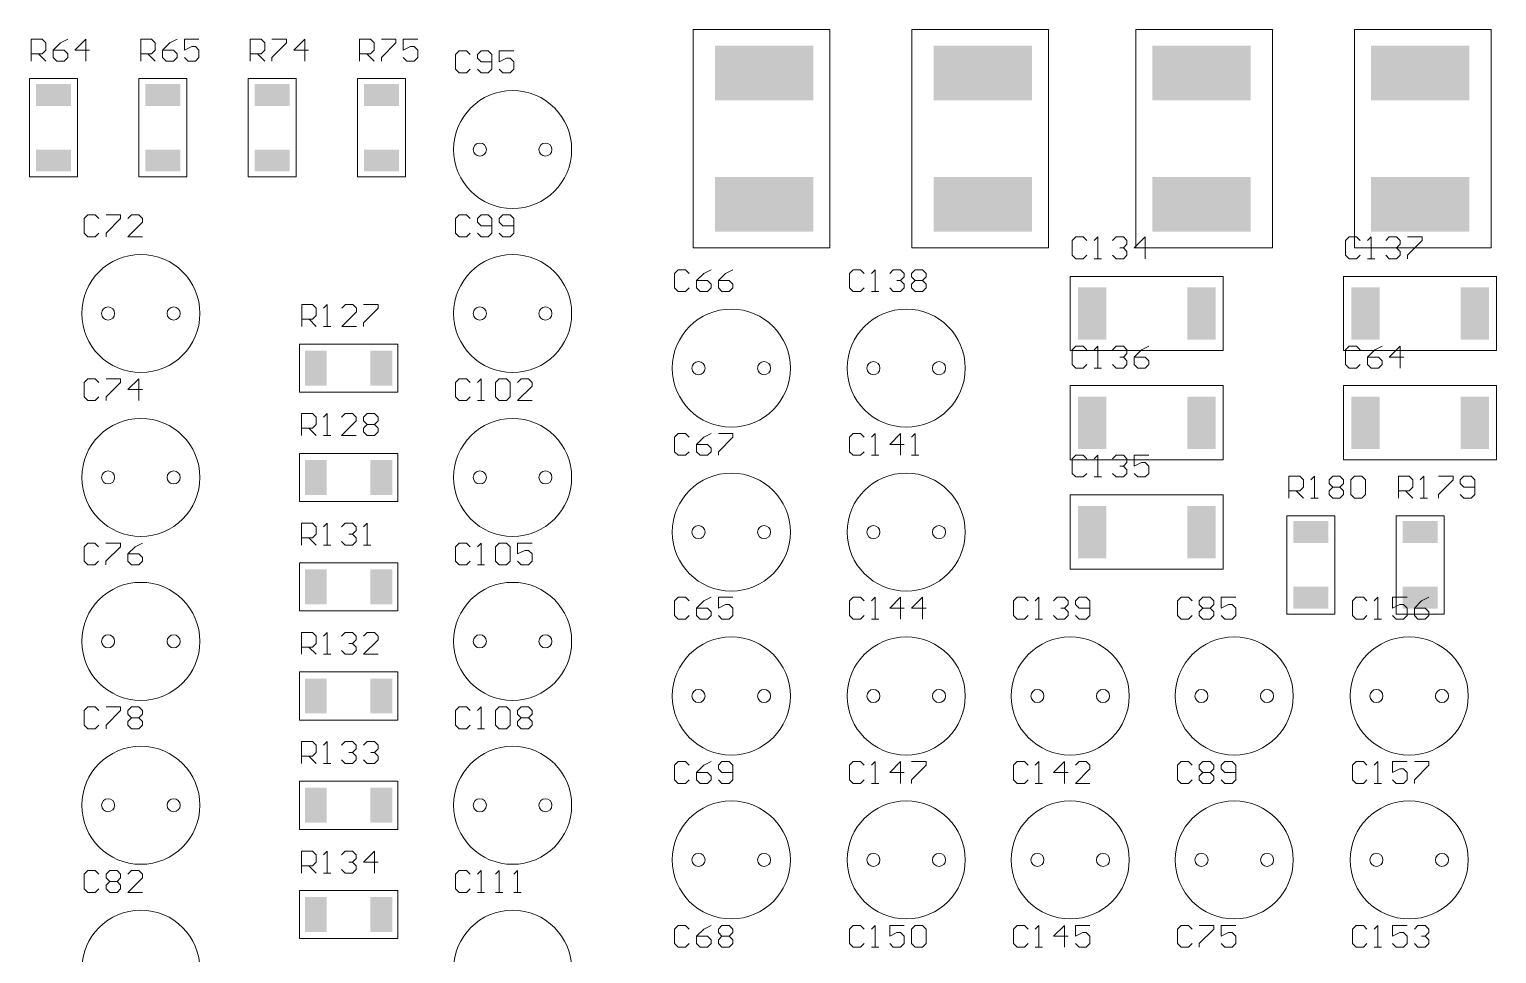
# Model space of a CAD drawing. Extents: x 0 to 597, y 0 to 420.
# Drawn here: x 172 to 239.1, y 209.2 to 251.4 of the extents above; entities that cross this region are included whole.
import ezdxf

# ---------------------------------------------------------------- set-up
doc = ezdxf.new("R2010")
doc.units = 0
doc.header["$MEASUREMENT"] = 0
doc.layers.add('PDF _Геометрия', color=7, linetype='CONTINUOUS')
doc.layers.add('PDF _Сплошная заливка', color=7, linetype='CONTINUOUS')

msp = doc.modelspace()

# ---------------------------------------------------------------- linework, layer by layer
at = {"layer": 'PDF _Геометрия', "lineweight": 20}
for points in [[(208.62839, 251.43919), (208.62839, 241.43924), (202.37725, 241.43924), (202.37725, 251.43919)], [(218.63024, 251.43919), (218.63024, 241.43924), (212.3791, 241.43924), (212.3791, 251.43919)], [(228.88225, 251.43919), (228.88225, 241.43924), (222.6309, 241.43924), (222.6309, 251.43919)], [(238.88409, 251.43919), (238.88409, 241.43924), (232.63305, 241.43924), (232.63305, 251.43919)], [(174.22198, 249.189), (174.22198, 244.68915), (172.02165, 244.68915), (172.02165, 249.189)], [(179.22285, 249.189), (179.22285, 244.68915), (177.02252, 244.68915), (177.02252, 249.189)], [(184.22383, 249.189), (184.22383, 244.68915), (182.0235, 244.68915), (182.0235, 249.189)], [(189.2247, 249.189), (189.2247, 244.68915), (187.02437, 244.68915), (187.02437, 249.189)], [(212.37179, 240.27615), (212.53842, 240.44282), (212.87169, 240.44282), (213.03832, 240.27615), (213.03832, 240.10958), (212.87169, 239.94291), (213.03832, 239.77634), (213.03832, 239.60967), (212.87169, 239.44299), (212.53842, 239.44299), (212.37179, 239.60967), (212.37179, 239.77634), (212.53842, 239.94291), (212.37179, 240.10958)], [(226.63166, 236.7389), (219.63035, 236.7389), (219.63035, 240.13905), (226.63166, 240.13905)], [(239.13415, 236.73921), (232.13284, 236.73921), (232.13284, 240.13905), (239.13415, 240.13905)], [(188.87465, 234.83902), (184.37399, 234.83902), (184.37399, 237.03916), (188.87465, 237.03916)], [(193.34688, 235.28755), (193.51352, 235.45422), (193.84689, 235.45422), (194.01352, 235.28755), (194.01352, 234.62107), (193.84689, 234.4545), (193.51352, 234.4545), (193.34688, 234.62107)], [(226.63166, 235.13897), (226.63166, 231.73924), (219.63035, 231.73924), (219.63035, 235.13897)], [(239.13415, 235.13897), (239.13415, 231.73924), (232.13284, 231.73924), (232.13284, 235.13897)], [(187.30439, 233.69123), (187.47103, 233.8578), (187.8043, 233.8578), (187.97103, 233.69123), (187.97103, 233.52456), (187.8043, 233.35799), (187.97103, 233.19132), (187.97103, 233.02475), (187.8043, 232.85808), (187.47103, 232.85808), (187.30439, 233.02475), (187.30439, 233.19132), (187.47103, 233.35799), (187.30439, 233.52456)], [(188.87465, 232.03919), (188.87465, 229.83905), (184.37399, 229.83905), (184.37399, 232.03919)], [(231.46693, 230.8274), (231.63366, 230.99397), (231.96693, 230.99397), (232.13356, 230.8274), (232.13356, 230.66073), (231.96693, 230.49416), (232.13356, 230.32749), (232.13356, 230.16092), (231.96693, 229.99424), (231.63366, 229.99424), (231.46693, 230.16092), (231.46693, 230.32749), (231.63366, 230.49416), (231.46693, 230.66073)], [(232.46694, 230.8274), (232.63357, 230.99397), (232.96684, 230.99397), (233.13347, 230.8274), (233.13347, 230.16092), (232.96684, 229.99424), (232.63357, 229.99424), (232.46694, 230.16092)], [(226.63166, 230.139), (226.63166, 226.73927), (219.63035, 226.73927), (219.63035, 230.139)], [(231.73274, 229.18911), (231.73274, 224.68915), (229.53241, 224.68915), (229.53241, 229.18911)], [(236.73361, 229.18911), (234.53328, 229.18911), (234.53328, 224.68915), (236.73361, 224.68915)], [(193.34688, 227.76918), (193.51352, 227.93586), (193.84689, 227.93586), (194.01352, 227.76918), (194.01352, 227.1027), (193.84689, 226.93613), (193.51352, 226.93613), (193.34688, 227.1027)], [(188.87465, 227.0389), (188.87465, 224.83907), (184.37399, 224.83907), (184.37399, 227.0389)], [(225.53391, 225.29019), (225.70055, 225.45676), (226.03392, 225.45676), (226.20055, 225.29019), (226.20055, 225.12351), (226.03392, 224.95694), (226.20055, 224.79027), (226.20055, 224.6237), (226.03392, 224.45703), (225.70055, 224.45703), (225.53391, 224.6237), (225.53391, 224.79027), (225.70055, 224.95694), (225.53391, 225.12351)], [(188.87465, 222.03893), (188.87465, 219.8391), (184.37399, 219.8391), (184.37399, 222.03893)], [(176.53148, 220.27625), (176.69811, 220.44282), (177.03117, 220.44282), (177.19791, 220.27625), (177.19791, 220.10958), (177.03117, 219.94291), (177.19791, 219.77634), (177.19791, 219.60967), (177.03117, 219.4431), (176.69811, 219.4431), (176.53148, 219.60967), (176.53148, 219.77634), (176.69811, 219.94291), (176.53148, 220.10958)], [(193.34688, 220.27625), (193.51352, 220.44282), (193.84689, 220.44282), (194.01352, 220.27625), (194.01352, 219.60967), (193.84689, 219.4431), (193.51352, 219.4431), (193.34688, 219.60967)], [(194.34679, 220.27625), (194.51353, 220.44282), (194.8468, 220.44282), (195.01343, 220.27625), (195.01343, 220.10958), (194.8468, 219.94291), (195.01343, 219.77634), (195.01343, 219.60967), (194.8468, 219.4431), (194.51353, 219.4431), (194.34679, 219.60967), (194.34679, 219.77634), (194.51353, 219.94291), (194.34679, 220.10958)], [(225.53391, 217.77172), (225.70055, 217.93839), (226.03392, 217.93839), (226.20055, 217.77172), (226.20055, 217.60515), (226.03392, 217.43847), (226.20055, 217.27191), (226.20055, 217.10523), (226.03392, 216.93866), (225.70055, 216.93866), (225.53391, 217.10523), (225.53391, 217.27191), (225.70055, 217.43847), (225.53391, 217.60515)], [(188.87465, 217.03927), (188.87465, 214.83913), (184.37399, 214.83913), (184.37399, 217.03927)], [(175.53157, 212.78322), (175.69821, 212.94979), (176.03158, 212.94979), (176.19821, 212.78322), (176.19821, 212.61655), (176.03158, 212.44998), (176.19821, 212.2833), (176.19821, 212.11674), (176.03158, 211.95006), (175.69821, 211.95006), (175.53157, 212.11674), (175.53157, 212.2833), (175.69821, 212.44998), (175.53157, 212.61655)], [(188.87465, 212.03929), (188.87465, 209.83905), (184.37399, 209.83905), (184.37399, 212.03929)], [(203.53596, 210.27879), (203.7026, 210.44536), (204.03597, 210.44536), (204.2026, 210.27879), (204.2026, 210.11211), (204.03597, 209.94554), (204.2026, 209.77887), (204.2026, 209.6123), (204.03597, 209.44563), (203.7026, 209.44563), (203.53596, 209.6123), (203.53596, 209.77887), (203.7026, 209.94554), (203.53596, 210.11211)], [(212.37179, 210.27879), (212.53842, 210.44536), (212.87169, 210.44536), (213.03832, 210.27879), (213.03832, 209.6123), (212.87169, 209.44563), (212.53842, 209.44563), (212.37179, 209.6123)]]:
    msp.add_lwpolyline(points, close=True, dxfattribs=at)
for points in [[(172.11001, 249.98483), (172.11001, 250.98425), (172.61002, 250.98425), (172.77665, 250.81768), (172.77665, 250.48465), (172.61002, 250.31808), (172.11001, 250.31808)], [(173.77656, 250.98425), (173.44329, 250.81768), (173.11002, 250.48465), (173.11002, 250.1514), (173.27666, 249.98483), (173.60993, 249.98483), (173.77656, 250.1514), (173.77656, 250.31808), (173.60993, 250.48465), (173.11002, 250.48465)], [(174.60963, 249.98483), (174.60963, 250.98425), (174.10962, 250.48465), (174.77626, 250.48465)], [(177.1148, 249.98483), (177.1148, 250.98425), (177.6148, 250.98425), (177.78144, 250.81768), (177.78144, 250.48465), (177.6148, 250.31808), (177.1148, 250.31808)], [(178.78135, 250.98425), (178.44808, 250.81768), (178.11471, 250.48465), (178.11471, 250.1514), (178.28134, 249.98483), (178.61471, 249.98483), (178.78135, 250.1514), (178.78135, 250.31808), (178.61471, 250.48465), (178.11471, 250.48465)], [(179.78105, 250.98425), (179.11441, 250.98425), (179.11441, 250.48465), (179.44768, 250.65132), (179.61441, 250.65132), (179.78105, 250.48465), (179.78105, 250.1514), (179.61441, 249.98483), (179.28104, 249.98483), (179.11441, 250.1514)], [(182.11948, 249.98483), (182.11948, 250.98425), (182.61949, 250.98425), (182.78612, 250.81768), (182.78612, 250.48465), (182.61949, 250.31808), (182.11948, 250.31808)], [(183.11949, 250.98425), (183.78603, 250.98425), (183.78603, 250.81768), (183.11949, 250.1514), (183.11949, 249.98483)], [(184.6191, 249.98483), (184.6191, 250.98425), (184.11909, 250.48465), (184.78573, 250.48465)], [(187.12427, 249.98483), (187.12427, 250.98425), (187.62427, 250.98425), (187.79091, 250.81768), (187.79091, 250.48465), (187.62427, 250.31808), (187.12427, 250.31808)], [(188.12418, 250.98425), (188.79081, 250.98425), (188.79081, 250.81768), (188.12418, 250.1514), (188.12418, 249.98483)], [(189.79052, 250.98425), (189.12388, 250.98425), (189.12388, 250.48465), (189.45714, 250.65132), (189.62388, 250.65132), (189.79052, 250.48465), (189.79052, 250.1514), (189.62388, 249.98483), (189.29051, 249.98483), (189.12388, 250.1514)], [(192.18055, 250.28809), (192.01361, 250.45466), (191.68065, 250.45466), (191.51391, 250.28809), (191.51391, 249.62181), (191.68065, 249.45525), (192.01361, 249.45525), (192.18055, 249.62181)], [(192.51361, 249.62181), (192.68025, 249.45525), (193.01362, 249.45525), (193.18025, 249.62181), (193.18025, 250.28809), (193.01362, 250.45466), (192.68025, 250.45466), (192.51361, 250.28809), (192.51361, 250.12142), (192.68025, 249.95506), (193.18025, 249.95506)], [(194.18016, 250.45466), (193.51352, 250.45466), (193.51352, 249.95506), (193.84689, 250.12142), (194.01352, 250.12142), (194.18016, 249.95506), (194.18016, 249.62181), (194.01352, 249.45525), (193.68025, 249.45525), (193.51352, 249.62181)], [(172.44338, 250.31808), (172.77665, 249.98483)], [(177.44807, 250.31808), (177.78144, 249.98483)], [(182.45285, 250.31808), (182.78612, 249.98483)], [(187.45754, 250.31808), (187.79091, 249.98483)], [(175.1983, 242.78058), (175.03157, 242.94726), (174.6983, 242.94726), (174.53166, 242.78058), (174.53166, 242.1141), (174.6983, 241.94753), (175.03157, 241.94753), (175.1983, 242.1141)], [(175.53157, 242.94726), (176.19821, 242.94726), (176.19821, 242.78058), (175.53157, 242.1141), (175.53157, 241.94753)], [(177.19791, 241.94753), (176.53148, 241.94753), (177.19791, 242.61401), (177.19791, 242.78058), (177.03117, 242.94726), (176.69811, 242.94726), (176.53148, 242.78058)], [(192.18055, 242.78058), (192.01361, 242.94726), (191.68065, 242.94726), (191.51391, 242.78058), (191.51391, 242.1141), (191.68065, 241.94753), (192.01361, 241.94753), (192.18055, 242.1141)], [(192.51361, 242.1141), (192.68025, 241.94753), (193.01362, 241.94753), (193.18025, 242.1141), (193.18025, 242.78058), (193.01362, 242.94726), (192.68025, 242.94726), (192.51361, 242.78058), (192.51361, 242.61401), (192.68025, 242.44734), (193.18025, 242.44734)], [(193.51352, 242.1141), (193.68025, 241.94753), (194.01352, 241.94753), (194.18016, 242.1141), (194.18016, 242.78058), (194.01352, 242.94726), (193.68025, 242.94726), (193.51352, 242.78058), (193.51352, 242.61401), (193.68025, 242.44734), (194.18016, 242.44734)], [(220.39277, 241.77476), (220.22614, 241.94143), (219.89277, 241.94143), (219.72613, 241.77476), (219.72613, 241.10827), (219.89277, 240.9416), (220.22614, 240.9416), (220.39277, 241.10827)], [(220.72614, 240.9416), (221.0591, 240.9416), (220.89278, 240.9416), (220.89278, 241.94143), (220.72614, 241.77476)], [(220.89278, 241.94143), (220.89278, 241.94143)], [(221.55911, 241.77476), (221.72574, 241.94143), (222.05911, 241.94143), (222.22574, 241.77476), (222.22574, 241.60808), (222.05911, 241.44151), (221.89237, 241.44151), (222.05911, 241.44151), (222.22574, 241.27484), (222.22574, 241.10827), (222.05911, 240.9416), (221.72574, 240.9416), (221.55911, 241.10827)], [(222.22574, 241.60808), (222.22574, 241.60808)], [(222.22574, 241.60808), (222.22574, 241.60808)], [(222.22574, 241.60808), (222.22574, 241.60808)], [(223.05902, 240.9416), (223.05902, 241.94143), (222.55901, 241.44151), (223.22565, 241.44151)], [(232.89197, 241.77476), (232.72523, 241.94143), (232.39196, 241.94143), (232.22533, 241.77476), (232.22533, 241.10827), (232.39196, 240.9416), (232.72523, 240.9416), (232.89197, 241.10827)], [(233.22523, 240.9416), (233.5583, 240.9416), (233.39187, 240.9416), (233.39187, 241.94143), (233.22523, 241.77476)], [(233.39187, 241.94143), (233.39187, 241.94143)], [(234.0582, 241.77476), (234.22493, 241.94143), (234.5582, 241.94143), (234.72484, 241.77476), (234.72484, 241.60808), (234.5582, 241.44151), (234.39157, 241.44151), (234.5582, 241.44151), (234.72484, 241.27484), (234.72484, 241.10827), (234.5582, 240.9416), (234.22493, 240.9416), (234.0582, 241.10827)], [(234.72484, 241.60808), (234.72484, 241.60808)], [(234.72484, 241.60808), (234.72484, 241.60808)], [(234.72484, 241.60808), (234.72484, 241.60808)], [(235.05821, 241.94143), (235.72485, 241.94143), (235.72485, 241.77476), (235.05821, 241.10827), (235.05821, 240.9416)], [(202.20299, 240.27615), (202.03636, 240.44282), (201.70299, 240.44282), (201.53636, 240.27615), (201.53636, 239.60967), (201.70299, 239.44299), (202.03636, 239.44299), (202.20299, 239.60967)], [(203.2027, 240.44282), (202.86963, 240.27615), (202.53626, 239.94291), (202.53626, 239.60967), (202.70269, 239.44299), (203.03596, 239.44299), (203.2027, 239.60967), (203.2027, 239.77634), (203.03596, 239.94291), (202.53626, 239.94291)], [(204.2026, 240.44282), (203.86933, 240.27615), (203.53596, 239.94291), (203.53596, 239.60967), (203.7026, 239.44299), (204.03597, 239.44299), (204.2026, 239.60967), (204.2026, 239.77634), (204.03597, 239.94291), (203.53596, 239.94291)], [(210.20544, 240.27615), (210.03881, 240.44282), (209.70554, 240.44282), (209.53891, 240.27615), (209.53891, 239.60967), (209.70554, 239.44299), (210.03881, 239.44299), (210.20544, 239.60967)], [(210.53881, 239.44299), (210.87208, 239.44299), (210.70524, 239.44299), (210.70524, 240.44282), (210.53881, 240.27615)], [(210.70524, 240.44282), (210.70524, 240.44282)], [(211.37178, 240.27615), (211.53851, 240.44282), (211.87178, 240.44282), (212.03842, 240.27615), (212.03842, 240.10958), (211.87178, 239.94291), (211.70515, 239.94291), (211.87178, 239.94291), (212.03842, 239.77634), (212.03842, 239.60967), (211.87178, 239.44299), (211.53851, 239.44299), (211.37178, 239.60967)], [(212.03842, 240.10958), (212.03842, 240.10958)], [(212.03842, 240.10958), (212.03842, 240.10958)], [(212.03842, 240.10958), (212.03842, 240.10958)], [(212.53842, 239.94291), (212.87169, 239.94291)], [(184.47965, 237.85123), (184.47965, 238.85075), (184.97955, 238.85075), (185.14598, 238.68407), (185.14598, 238.35114), (184.97955, 238.18447), (184.47965, 238.18447)], [(185.47935, 237.85123), (185.81262, 237.85123), (185.64599, 237.85123), (185.64599, 238.85075), (185.47935, 238.68407)], [(185.64599, 238.85075), (185.64599, 238.85075)], [(186.97916, 237.85123), (186.31262, 237.85123), (186.97916, 238.5175), (186.97916, 238.68407), (186.81253, 238.85075), (186.47926, 238.85075), (186.31262, 238.68407)], [(187.31253, 238.85075), (187.97917, 238.85075), (187.97917, 238.68407), (187.31253, 238.0178), (187.31253, 237.85123)], [(184.81292, 238.18447), (185.14598, 237.85123)], [(220.39277, 236.77096), (220.22614, 236.93763), (219.89277, 236.93763), (219.72613, 236.77096), (219.72613, 236.10447), (219.89277, 235.9378), (220.22614, 235.9378), (220.39277, 236.10447)], [(220.72614, 235.9378), (221.0591, 235.9378), (220.89278, 235.9378), (220.89278, 236.93763), (220.72614, 236.77096)], [(220.89278, 236.93763), (220.89278, 236.93763)], [(221.55911, 236.77096), (221.72574, 236.93763), (222.05911, 236.93763), (222.22574, 236.77096), (222.22574, 236.60439), (222.05911, 236.43771), (221.89237, 236.43771), (222.05911, 236.43771), (222.22574, 236.27104), (222.22574, 236.10447), (222.05911, 235.9378), (221.72574, 235.9378), (221.55911, 236.10447)], [(223.22565, 236.93763), (222.89238, 236.77096), (222.55901, 236.43771), (222.55901, 236.10447), (222.72575, 235.9378), (223.05902, 235.9378), (223.22565, 236.10447), (223.22565, 236.27104), (223.05902, 236.43771), (222.55901, 236.43771)], [(232.89197, 236.77096), (232.72523, 236.93763), (232.39196, 236.93763), (232.22533, 236.77096), (232.22533, 236.10447), (232.39196, 235.9378), (232.72523, 235.9378), (232.89197, 236.10447)], [(233.89156, 236.93763), (233.5583, 236.77096), (233.22523, 236.43771), (233.22523, 236.10447), (233.39187, 235.9378), (233.72493, 235.9378), (233.89156, 236.10447), (233.89156, 236.27104), (233.72493, 236.43771), (233.22523, 236.43771)], [(234.72484, 235.9378), (234.72484, 236.93763), (234.22493, 236.43771), (234.89147, 236.43771)], [(222.22574, 236.60439), (222.22574, 236.60439)], [(222.22574, 236.60439), (222.22574, 236.60439)], [(222.22574, 236.60439), (222.22574, 236.60439)], [(175.1983, 235.28755), (175.03157, 235.45422), (174.6983, 235.45422), (174.53166, 235.28755), (174.53166, 234.62107), (174.6983, 234.4545), (175.03157, 234.4545), (175.1983, 234.62107)], [(175.53157, 235.45422), (176.19821, 235.45422), (176.19821, 235.28755), (175.53157, 234.62107), (175.53157, 234.4545)], [(177.03117, 234.4545), (177.03117, 235.45422), (176.53148, 234.95431), (177.19791, 234.95431)], [(192.18055, 235.28755), (192.01361, 235.45422), (191.68065, 235.45422), (191.51391, 235.28755), (191.51391, 234.62107), (191.68065, 234.4545), (192.01361, 234.4545), (192.18055, 234.62107)], [(192.51361, 234.4545), (192.84698, 234.4545), (192.68025, 234.4545), (192.68025, 235.45422), (192.51361, 235.28755)], [(192.68025, 235.45422), (192.68025, 235.45422)], [(195.01343, 234.4545), (194.34679, 234.4545), (195.01343, 235.12098), (195.01343, 235.28755), (194.8468, 235.45422), (194.51353, 235.45422), (194.34679, 235.28755)], [(184.47151, 232.85808), (184.47151, 233.8578), (184.97142, 233.8578), (185.13815, 233.69123), (185.13815, 233.35799), (184.97142, 233.19132), (184.47151, 233.19132)], [(185.47142, 232.85808), (185.80469, 232.85808), (185.63806, 232.85808), (185.63806, 233.8578), (185.47142, 233.69123)], [(185.63806, 233.8578), (185.63806, 233.8578)], [(186.97102, 232.85808), (186.30469, 232.85808), (186.97102, 233.52456), (186.97102, 233.69123), (186.8047, 233.8578), (186.47133, 233.8578), (186.30469, 233.69123)], [(184.80478, 233.19132), (185.13815, 232.85808)], [(187.47103, 233.35799), (187.8043, 233.35799)], [(202.20299, 232.78312), (202.03636, 232.94979), (201.70299, 232.94979), (201.53636, 232.78312), (201.53636, 232.11663), (201.70299, 231.95006), (202.03636, 231.95006), (202.20299, 232.11663)], [(203.2027, 232.94979), (202.86963, 232.78312), (202.53626, 232.44987), (202.53626, 232.11663), (202.70269, 231.95006), (203.03596, 231.95006), (203.2027, 232.11663), (203.2027, 232.2833), (203.03596, 232.44987), (202.53626, 232.44987)], [(203.53596, 232.94979), (204.2026, 232.94979), (204.2026, 232.78312), (203.53596, 232.11663), (203.53596, 231.95006)], [(210.20544, 232.78312), (210.03881, 232.94979), (209.70554, 232.94979), (209.53891, 232.78312), (209.53891, 232.11663), (209.70554, 231.95006), (210.03881, 231.95006), (210.20544, 232.11663)], [(210.53881, 231.95006), (210.87208, 231.95006), (210.70524, 231.95006), (210.70524, 232.94979), (210.53881, 232.78312)], [(210.70524, 232.94979), (210.70524, 232.94979)], [(211.87178, 231.95006), (211.87178, 232.94979), (211.37178, 232.44987), (212.03842, 232.44987)], [(212.37179, 231.95006), (212.70505, 231.95006), (212.53842, 231.95006), (212.53842, 232.94979), (212.37179, 232.78312)], [(212.53842, 232.94979), (212.53842, 232.94979)], [(220.39277, 231.79259), (220.22614, 231.95916), (219.89277, 231.95916), (219.72613, 231.79259), (219.72613, 231.12611), (219.89277, 230.95944), (220.22614, 230.95944), (220.39277, 231.12611)], [(220.72614, 230.95944), (221.0591, 230.95944), (220.89278, 230.95944), (220.89278, 231.95916), (220.72614, 231.79259)], [(220.89278, 231.95916), (220.89278, 231.95916)], [(221.55911, 231.79259), (221.72574, 231.95916), (222.05911, 231.95916), (222.22574, 231.79259), (222.22574, 231.62592), (222.05911, 231.45935), (221.89237, 231.45935), (222.05911, 231.45935), (222.22574, 231.29268), (222.22574, 231.12611), (222.05911, 230.95944), (221.72574, 230.95944), (221.55911, 231.12611)], [(222.22574, 231.62592), (222.22574, 231.62592)], [(222.22574, 231.62592), (222.22574, 231.62592)], [(222.22574, 231.62592), (222.22574, 231.62592)], [(223.22565, 231.95916), (222.55901, 231.95916), (222.55901, 231.45935), (222.89238, 231.62592), (223.05902, 231.62592), (223.22565, 231.45935), (223.22565, 231.12611), (223.05902, 230.95944), (222.72575, 230.95944), (222.55901, 231.12611)], [(229.63406, 229.99424), (229.63406, 230.99397), (230.13396, 230.99397), (230.30059, 230.8274), (230.30059, 230.49416), (230.13396, 230.32749), (229.63406, 230.32749)], [(230.63396, 229.99424), (230.96702, 229.99424), (230.8006, 229.99424), (230.8006, 230.99397), (230.63396, 230.8274)], [(230.8006, 230.99397), (230.8006, 230.99397)], [(234.63874, 229.99424), (234.63874, 230.99397), (235.13874, 230.99397), (235.30538, 230.8274), (235.30538, 230.49416), (235.13874, 230.32749), (234.63874, 230.32749)], [(235.63865, 229.99424), (235.97171, 229.99424), (235.80528, 229.99424), (235.80528, 230.99397), (235.63865, 230.8274)], [(235.80528, 230.99397), (235.80528, 230.99397)], [(236.47171, 230.99397), (237.13835, 230.99397), (237.13835, 230.8274), (236.47171, 230.16092), (236.47171, 229.99424)], [(237.47162, 230.16092), (237.63825, 229.99424), (237.97162, 229.99424), (238.13826, 230.16092), (238.13826, 230.8274), (237.97162, 230.99397), (237.63825, 230.99397), (237.47162, 230.8274), (237.47162, 230.66073), (237.63825, 230.49416), (238.13826, 230.49416)], [(229.96732, 230.32749), (230.30059, 229.99424)], [(231.63366, 230.49416), (231.96693, 230.49416)], [(234.97201, 230.32749), (235.30538, 229.99424)], [(184.47151, 227.8398), (184.47151, 228.83932), (184.97142, 228.83932), (185.13815, 228.67265), (185.13815, 228.33941), (184.97142, 228.17284), (184.47151, 228.17284)], [(185.47142, 227.8398), (185.80469, 227.8398), (185.63806, 227.8398), (185.63806, 228.83932), (185.47142, 228.67265)], [(185.63806, 228.83932), (185.63806, 228.83932)], [(186.30469, 228.67265), (186.47133, 228.83932), (186.8047, 228.83932), (186.97102, 228.67265), (186.97102, 228.50608), (186.8047, 228.33941), (186.63796, 228.33941), (186.8047, 228.33941), (186.97102, 228.17284), (186.97102, 228.00616), (186.8047, 227.8398), (186.47133, 227.8398), (186.30469, 228.00616)], [(186.97102, 228.50608), (186.97102, 228.50608)], [(186.97102, 228.50608), (186.97102, 228.50608)], [(186.97102, 228.50608), (186.97102, 228.50608)], [(187.30439, 227.8398), (187.63766, 227.8398), (187.47103, 227.8398), (187.47103, 228.83932), (187.30439, 228.67265)], [(187.47103, 228.83932), (187.47103, 228.83932)], [(175.19017, 227.76918), (175.02374, 227.93586), (174.69037, 227.93586), (174.52373, 227.76918), (174.52373, 227.1027), (174.69037, 226.93613), (175.02374, 226.93613), (175.19017, 227.1027)], [(175.52344, 227.93586), (176.19007, 227.93586), (176.19007, 227.76918), (175.52344, 227.1027), (175.52344, 226.93613)], [(177.18998, 227.93586), (176.85671, 227.76918), (176.52334, 227.43594), (176.52334, 227.1027), (176.68998, 226.93613), (177.02335, 226.93613), (177.18998, 227.1027), (177.18998, 227.26937), (177.02335, 227.43594), (176.52334, 227.43594)], [(184.80478, 228.17284), (185.13815, 227.8398)], [(192.18055, 227.76918), (192.01361, 227.93586), (191.68065, 227.93586), (191.51391, 227.76918), (191.51391, 227.1027), (191.68065, 226.93613), (192.01361, 226.93613), (192.18055, 227.1027)], [(192.51361, 226.93613), (192.84698, 226.93613), (192.68025, 226.93613), (192.68025, 227.93586), (192.51361, 227.76918)], [(192.68025, 227.93586), (192.68025, 227.93586)], [(195.01343, 227.93586), (194.34679, 227.93586), (194.34679, 227.43594), (194.68016, 227.60261), (194.8468, 227.60261), (195.01343, 227.43594), (195.01343, 227.1027), (194.8468, 226.93613), (194.51353, 226.93613), (194.34679, 227.1027)], [(202.20299, 225.29019), (202.03636, 225.45676), (201.70299, 225.45676), (201.53636, 225.29019), (201.53636, 224.6237), (201.70299, 224.45703), (202.03636, 224.45703), (202.20299, 224.6237)], [(203.2027, 225.45676), (202.86963, 225.29019), (202.53626, 224.95694), (202.53626, 224.6237), (202.70269, 224.45703), (203.03596, 224.45703), (203.2027, 224.6237), (203.2027, 224.79027), (203.03596, 224.95694), (202.53626, 224.95694)], [(204.2026, 225.45676), (203.53596, 225.45676), (203.53596, 224.95694), (203.86933, 225.12351), (204.03597, 225.12351), (204.2026, 224.95694), (204.2026, 224.6237), (204.03597, 224.45703), (203.7026, 224.45703), (203.53596, 224.6237)], [(210.20544, 225.29019), (210.03881, 225.45676), (209.70554, 225.45676), (209.53891, 225.29019), (209.53891, 224.6237), (209.70554, 224.45703), (210.03881, 224.45703), (210.20544, 224.6237)], [(210.53881, 224.45703), (210.87208, 224.45703), (210.70524, 224.45703), (210.70524, 225.45676), (210.53881, 225.29019)], [(210.70524, 225.45676), (210.70524, 225.45676)], [(211.87178, 224.45703), (211.87178, 225.45676), (211.37178, 224.95694), (212.03842, 224.95694)], [(212.87169, 224.45703), (212.87169, 225.45676), (212.37179, 224.95694), (213.03832, 224.95694)], [(217.69985, 225.29019), (217.53322, 225.45676), (217.19995, 225.45676), (217.03321, 225.29019), (217.03321, 224.6237), (217.19995, 224.45703), (217.53322, 224.45703), (217.69985, 224.6237)], [(218.03322, 224.45703), (218.36628, 224.45703), (218.19986, 224.45703), (218.19986, 225.45676), (218.03322, 225.29019)], [(218.19986, 225.45676), (218.19986, 225.45676)], [(218.86619, 225.29019), (219.03282, 225.45676), (219.36619, 225.45676), (219.53282, 225.29019), (219.53282, 225.12351), (219.36619, 224.95694), (219.19956, 224.95694), (219.36619, 224.95694), (219.53282, 224.79027), (219.53282, 224.6237), (219.36619, 224.45703), (219.03282, 224.45703), (218.86619, 224.6237)], [(219.53282, 225.12351), (219.53282, 225.12351)], [(219.53282, 225.12351), (219.53282, 225.12351)], [(219.53282, 225.12351), (219.53282, 225.12351)], [(219.86609, 224.6237), (220.03283, 224.45703), (220.3661, 224.45703), (220.53273, 224.6237), (220.53273, 225.29019), (220.3661, 225.45676), (220.03283, 225.45676), (219.86609, 225.29019), (219.86609, 225.12351), (220.03283, 224.95694), (220.53273, 224.95694)], [(225.20085, 225.29019), (225.03422, 225.45676), (224.70095, 225.45676), (224.53421, 225.29019), (224.53421, 224.6237), (224.70095, 224.45703), (225.03422, 224.45703), (225.20085, 224.6237)], [(225.70055, 224.95694), (226.03392, 224.95694)], [(227.20046, 225.45676), (226.53382, 225.45676), (226.53382, 224.95694), (226.86719, 225.12351), (227.03382, 225.12351), (227.20046, 224.95694), (227.20046, 224.6237), (227.03382, 224.45703), (226.70056, 224.45703), (226.53382, 224.6237)], [(233.2034, 225.29019), (233.03677, 225.45676), (232.7034, 225.45676), (232.53676, 225.29019), (232.53676, 224.6237), (232.7034, 224.45703), (233.03677, 224.45703), (233.2034, 224.6237)], [(233.53646, 224.45703), (233.86973, 224.45703), (233.7031, 224.45703), (233.7031, 225.45676), (233.53646, 225.29019)], [(233.7031, 225.45676), (233.7031, 225.45676)], [(235.03637, 225.45676), (234.36973, 225.45676), (234.36973, 224.95694), (234.703, 225.12351), (234.86964, 225.12351), (235.03637, 224.95694), (235.03637, 224.6237), (234.86964, 224.45703), (234.53637, 224.45703), (234.36973, 224.6237)], [(236.03628, 225.45676), (235.70291, 225.29019), (235.36964, 224.95694), (235.36964, 224.6237), (235.53628, 224.45703), (235.86965, 224.45703), (236.03628, 224.6237), (236.03628, 224.79027), (235.86965, 224.95694), (235.36964, 224.95694)], [(184.47151, 222.84665), (184.47151, 223.84638), (184.97142, 223.84638), (185.13815, 223.67981), (185.13815, 223.34657), (184.97142, 223.17989), (184.47151, 223.17989)], [(185.47142, 222.84665), (185.80469, 222.84665), (185.63806, 222.84665), (185.63806, 223.84638), (185.47142, 223.67981)], [(185.63806, 223.84638), (185.63806, 223.84638)], [(186.30469, 223.67981), (186.47133, 223.84638), (186.8047, 223.84638), (186.97102, 223.67981), (186.97102, 223.51314), (186.8047, 223.34657), (186.63796, 223.34657), (186.8047, 223.34657), (186.97102, 223.17989), (186.97102, 223.01333), (186.8047, 222.84665), (186.47133, 222.84665), (186.30469, 223.01333)], [(186.97102, 223.51314), (186.97102, 223.51314)], [(186.97102, 223.51314), (186.97102, 223.51314)], [(186.97102, 223.51314), (186.97102, 223.51314)], [(187.97103, 222.84665), (187.30439, 222.84665), (187.97103, 223.51314), (187.97103, 223.67981), (187.8043, 223.84638), (187.47103, 223.84638), (187.30439, 223.67981)], [(184.80478, 223.17989), (185.13815, 222.84665)], [(175.1983, 220.27625), (175.03157, 220.44282), (174.6983, 220.44282), (174.53166, 220.27625), (174.53166, 219.60967), (174.6983, 219.4431), (175.03157, 219.4431), (175.1983, 219.60967)], [(175.53157, 220.44282), (176.19821, 220.44282), (176.19821, 220.27625), (175.53157, 219.60967), (175.53157, 219.4431)], [(192.18055, 220.27625), (192.01361, 220.44282), (191.68065, 220.44282), (191.51391, 220.27625), (191.51391, 219.60967), (191.68065, 219.4431), (192.01361, 219.4431), (192.18055, 219.60967)], [(192.51361, 219.4431), (192.84698, 219.4431), (192.68025, 219.4431), (192.68025, 220.44282), (192.51361, 220.27625)], [(192.68025, 220.44282), (192.68025, 220.44282)], [(176.69811, 219.94291), (177.03117, 219.94291)], [(194.51353, 219.94291), (194.8468, 219.94291)], [(184.47151, 217.85381), (184.47151, 218.85333), (184.97142, 218.85333), (185.13815, 218.68666), (185.13815, 218.35342), (184.97142, 218.18705), (184.47151, 218.18705)], [(185.47142, 217.85381), (185.80469, 217.85381), (185.63806, 217.85381), (185.63806, 218.85333), (185.47142, 218.68666)], [(185.63806, 218.85333), (185.63806, 218.85333)], [(186.30469, 218.68666), (186.47133, 218.85333), (186.8047, 218.85333), (186.97102, 218.68666), (186.97102, 218.5203), (186.8047, 218.35342), (186.63796, 218.35342), (186.8047, 218.35342), (186.97102, 218.18705), (186.97102, 218.02038), (186.8047, 217.85381), (186.47133, 217.85381), (186.30469, 218.02038)], [(187.30439, 218.68666), (187.47103, 218.85333), (187.8043, 218.85333), (187.97103, 218.68666), (187.97103, 218.5203), (187.8043, 218.35342), (187.63766, 218.35342), (187.8043, 218.35342), (187.97103, 218.18705), (187.97103, 218.02038), (187.8043, 217.85381), (187.47103, 217.85381), (187.30439, 218.02038)], [(184.80478, 218.18705), (185.13815, 217.85381)], [(186.97102, 218.5203), (186.97102, 218.5203)], [(186.97102, 218.5203), (186.97102, 218.5203)], [(186.97102, 218.5203), (186.97102, 218.5203)], [(187.97103, 218.5203), (187.97103, 218.5203)], [(187.97103, 218.5203), (187.97103, 218.5203)], [(187.97103, 218.5203), (187.97103, 218.5203)], [(202.20299, 217.77172), (202.03636, 217.93839), (201.70299, 217.93839), (201.53636, 217.77172), (201.53636, 217.10523), (201.70299, 216.93866), (202.03636, 216.93866), (202.20299, 217.10523)], [(203.2027, 217.93839), (202.86963, 217.77172), (202.53626, 217.43847), (202.53626, 217.10523), (202.70269, 216.93866), (203.03596, 216.93866), (203.2027, 217.10523), (203.2027, 217.27191), (203.03596, 217.43847), (202.53626, 217.43847)], [(203.53596, 217.10523), (203.7026, 216.93866), (204.03597, 216.93866), (204.2026, 217.10523), (204.2026, 217.77172), (204.03597, 217.93839), (203.7026, 217.93839), (203.53596, 217.77172), (203.53596, 217.60515), (203.7026, 217.43847), (204.2026, 217.43847)], [(210.20544, 217.77172), (210.03881, 217.93839), (209.70554, 217.93839), (209.53891, 217.77172), (209.53891, 217.10523), (209.70554, 216.93866), (210.03881, 216.93866), (210.20544, 217.10523)], [(210.53881, 216.93866), (210.87208, 216.93866), (210.70524, 216.93866), (210.70524, 217.93839), (210.53881, 217.77172)], [(210.70524, 217.93839), (210.70524, 217.93839)], [(211.87178, 216.93866), (211.87178, 217.93839), (211.37178, 217.43847), (212.03842, 217.43847)], [(212.37179, 217.93839), (213.03832, 217.93839), (213.03832, 217.77172), (212.37179, 217.10523), (212.37179, 216.93866)], [(217.69985, 217.77172), (217.53322, 217.93839), (217.19995, 217.93839), (217.03321, 217.77172), (217.03321, 217.10523), (217.19995, 216.93866), (217.53322, 216.93866), (217.69985, 217.10523)], [(218.03322, 216.93866), (218.36628, 216.93866), (218.19986, 216.93866), (218.19986, 217.93839), (218.03322, 217.77172)], [(218.19986, 217.93839), (218.19986, 217.93839)], [(219.36619, 216.93866), (219.36619, 217.93839), (218.86619, 217.43847), (219.53282, 217.43847)], [(220.53273, 216.93866), (219.86609, 216.93866), (220.53273, 217.60515), (220.53273, 217.77172), (220.3661, 217.93839), (220.03283, 217.93839), (219.86609, 217.77172)], [(225.20085, 217.77172), (225.03422, 217.93839), (224.70095, 217.93839), (224.53421, 217.77172), (224.53421, 217.10523), (224.70095, 216.93866), (225.03422, 216.93866), (225.20085, 217.10523)], [(226.53382, 217.10523), (226.70056, 216.93866), (227.03382, 216.93866), (227.20046, 217.10523), (227.20046, 217.77172), (227.03382, 217.93839), (226.70056, 217.93839), (226.53382, 217.77172), (226.53382, 217.60515), (226.70056, 217.43847), (227.20046, 217.43847)], [(233.2034, 217.77172), (233.03677, 217.93839), (232.7034, 217.93839), (232.53676, 217.77172), (232.53676, 217.10523), (232.7034, 216.93866), (233.03677, 216.93866), (233.2034, 217.10523)], [(233.53646, 216.93866), (233.86973, 216.93866), (233.7031, 216.93866), (233.7031, 217.93839), (233.53646, 217.77172)], [(233.7031, 217.93839), (233.7031, 217.93839)], [(235.03637, 217.93839), (234.36973, 217.93839), (234.36973, 217.43847), (234.703, 217.60515), (234.86964, 217.60515), (235.03637, 217.43847), (235.03637, 217.10523), (234.86964, 216.93866), (234.53637, 216.93866), (234.36973, 217.10523)], [(235.36964, 217.93839), (236.03628, 217.93839), (236.03628, 217.77172), (235.36964, 217.10523), (235.36964, 216.93866)], [(225.70055, 217.43847), (226.03392, 217.43847)], [(184.47151, 212.83523), (184.47151, 213.83506), (184.97142, 213.83506), (185.13815, 213.66838), (185.13815, 213.33514), (184.97142, 213.16857), (184.47151, 213.16857)], [(185.47142, 212.83523), (185.80469, 212.83523), (185.63806, 212.83523), (185.63806, 213.83506), (185.47142, 213.66838)], [(185.63806, 213.83506), (185.63806, 213.83506)], [(186.30469, 213.66838), (186.47133, 213.83506), (186.8047, 213.83506), (186.97102, 213.66838), (186.97102, 213.50181), (186.8047, 213.33514), (186.63796, 213.33514), (186.8047, 213.33514), (186.97102, 213.16857), (186.97102, 213.0019), (186.8047, 212.83523), (186.47133, 212.83523), (186.30469, 213.0019)], [(186.97102, 213.50181), (186.97102, 213.50181)], [(186.97102, 213.50181), (186.97102, 213.50181)], [(186.97102, 213.50181), (186.97102, 213.50181)], [(187.8043, 212.83523), (187.8043, 213.83506), (187.30439, 213.33514), (187.97103, 213.33514)], [(175.1983, 212.78322), (175.03157, 212.94979), (174.6983, 212.94979), (174.53166, 212.78322), (174.53166, 212.11674), (174.6983, 211.95006), (175.03157, 211.95006), (175.1983, 212.11674)], [(177.19791, 211.95006), (176.53148, 211.95006), (177.19791, 212.61655), (177.19791, 212.78322), (177.03117, 212.94979), (176.69811, 212.94979), (176.53148, 212.78322)], [(184.80478, 213.16857), (185.13815, 212.83523)], [(192.18055, 212.78322), (192.01361, 212.94979), (191.68065, 212.94979), (191.51391, 212.78322), (191.51391, 212.11674), (191.68065, 211.95006), (192.01361, 211.95006), (192.18055, 212.11674)], [(192.51361, 211.95006), (192.84698, 211.95006), (192.68025, 211.95006), (192.68025, 212.94979), (192.51361, 212.78322)], [(192.68025, 212.94979), (192.68025, 212.94979)], [(193.34688, 211.95006), (193.68025, 211.95006), (193.51352, 211.95006), (193.51352, 212.94979), (193.34688, 212.78322)], [(193.51352, 212.94979), (193.51352, 212.94979)], [(194.18016, 211.95006), (194.51353, 211.95006), (194.34679, 211.95006), (194.34679, 212.94979), (194.18016, 212.78322)], [(194.34679, 212.94979), (194.34679, 212.94979)], [(175.69821, 212.44998), (176.03158, 212.44998)], [(202.20299, 210.27879), (202.03636, 210.44536), (201.70299, 210.44536), (201.53636, 210.27879), (201.53636, 209.6123), (201.70299, 209.44563), (202.03636, 209.44563), (202.20299, 209.6123)], [(203.2027, 210.44536), (202.86963, 210.27879), (202.53626, 209.94554), (202.53626, 209.6123), (202.70269, 209.44563), (203.03596, 209.44563), (203.2027, 209.6123), (203.2027, 209.77887), (203.03596, 209.94554), (202.53626, 209.94554)], [(210.20544, 210.27879), (210.03881, 210.44536), (209.70554, 210.44536), (209.53891, 210.27879), (209.53891, 209.6123), (209.70554, 209.44563), (210.03881, 209.44563), (210.20544, 209.6123)], [(210.53881, 209.44563), (210.87208, 209.44563), (210.70524, 209.44563), (210.70524, 210.44536), (210.53881, 210.27879)], [(210.70524, 210.44536), (210.70524, 210.44536)], [(212.03842, 210.44536), (211.37178, 210.44536), (211.37178, 209.94554), (211.70515, 210.11211), (211.87178, 210.11211), (212.03842, 209.94554), (212.03842, 209.6123), (211.87178, 209.44563), (211.53851, 209.44563), (211.37178, 209.6123)], [(217.69985, 210.27879), (217.53322, 210.44536), (217.19995, 210.44536), (217.03321, 210.27879), (217.03321, 209.6123), (217.19995, 209.44563), (217.53322, 209.44563), (217.69985, 209.6123)], [(218.03322, 209.44563), (218.36628, 209.44563), (218.19986, 209.44563), (218.19986, 210.44536), (218.03322, 210.27879)], [(218.19986, 210.44536), (218.19986, 210.44536)], [(219.36619, 209.44563), (219.36619, 210.44536), (218.86619, 209.94554), (219.53282, 209.94554)], [(220.53273, 210.44536), (219.86609, 210.44536), (219.86609, 209.94554), (220.19946, 210.11211), (220.3661, 210.11211), (220.53273, 209.94554), (220.53273, 209.6123), (220.3661, 209.44563), (220.03283, 209.44563), (219.86609, 209.6123)], [(225.20085, 210.27879), (225.03422, 210.44536), (224.70095, 210.44536), (224.53421, 210.27879), (224.53421, 209.6123), (224.70095, 209.44563), (225.03422, 209.44563), (225.20085, 209.6123)], [(225.53391, 210.44536), (226.20055, 210.44536), (226.20055, 210.27879), (225.53391, 209.6123), (225.53391, 209.44563)], [(227.20046, 210.44536), (226.53382, 210.44536), (226.53382, 209.94554), (226.86719, 210.11211), (227.03382, 210.11211), (227.20046, 209.94554), (227.20046, 209.6123), (227.03382, 209.44563), (226.70056, 209.44563), (226.53382, 209.6123)], [(233.2034, 210.27879), (233.03677, 210.44536), (232.7034, 210.44536), (232.53676, 210.27879), (232.53676, 209.6123), (232.7034, 209.44563), (233.03677, 209.44563), (233.2034, 209.6123)], [(233.53646, 209.44563), (233.86973, 209.44563), (233.7031, 209.44563), (233.7031, 210.44536), (233.53646, 210.27879)], [(233.7031, 210.44536), (233.7031, 210.44536)], [(235.03637, 210.44536), (234.36973, 210.44536), (234.36973, 209.94554), (234.703, 210.11211), (234.86964, 210.11211), (235.03637, 209.94554), (235.03637, 209.6123), (234.86964, 209.44563), (234.53637, 209.44563), (234.36973, 209.6123)], [(235.36964, 210.27879), (235.53628, 210.44536), (235.86965, 210.44536), (236.03628, 210.27879), (236.03628, 210.11211), (235.86965, 209.94554), (235.70291, 209.94554), (235.86965, 209.94554), (236.03628, 209.77887), (236.03628, 209.6123), (235.86965, 209.44563), (235.53628, 209.44563), (235.36964, 209.6123)], [(236.03628, 210.11211), (236.03628, 210.11211)], [(236.03628, 210.11211), (236.03628, 210.11211)], [(236.03628, 210.11211), (236.03628, 210.11211)], [(203.7026, 209.94554), (204.03597, 209.94554)]]:
    msp.add_lwpolyline(points, dxfattribs=at)
for centre, radius in [((194.126, 245.93883), 2.70032), ((177.12273, 238.43875), 2.70024), ((194.126, 238.43897), 2.70032), ((204.12793, 235.93886), 2.70024), ((212.12945, 235.93886), 2.70024), ((177.12273, 230.93889), 2.70024), ((194.12609, 230.93889), 2.70024), ((204.12793, 228.439), 2.70024), ((212.12945, 228.439), 2.70024), ((177.12284, 223.43873), 2.70032), ((194.126, 223.43873), 2.70032), ((204.12785, 220.93885), 2.70032), ((212.12936, 220.93885), 2.70032), ((219.63057, 220.93885), 2.70032), ((227.13209, 220.93885), 2.70032), ((235.13361, 220.93885), 2.70032), ((177.12264, 215.93888), 2.70032), ((194.126, 215.93888), 2.70032), ((204.12793, 213.43877), 2.70024), ((212.12945, 213.43877), 2.70024), ((219.63066, 213.43877), 2.70024), ((227.13217, 213.43877), 2.70024), ((235.13369, 213.43877), 2.70024), ((177.12273, 208.4388), 2.70024), ((194.12609, 208.4388), 2.70024)]:
    msp.add_circle(centre, radius, dxfattribs=at)
at = {"layer": 'PDF _Геометрия', "lineweight": 9}
for centre, radius in [((192.6254, 245.93898), 0.30006), ((195.62603, 245.93907), 0.29997), ((175.62233, 238.439), 0.29997), ((178.62288, 238.439), 0.29997), ((192.6254, 238.43891), 0.30006), ((195.62603, 238.439), 0.29997), ((202.62724, 235.93903), 0.30006), ((205.62781, 235.93905), 0.30004), ((210.62875, 235.93912), 0.29997), ((213.62929, 235.93912), 0.29997), ((175.62233, 230.93914), 0.29997), ((178.62288, 230.93914), 0.29997), ((192.6254, 230.93906), 0.30006), ((195.62603, 230.93914), 0.29997), ((202.62724, 228.43917), 0.30006), ((205.62781, 228.43919), 0.30004), ((210.62875, 228.43926), 0.29997), ((213.62929, 228.43926), 0.29997), ((175.62233, 223.43898), 0.29997), ((178.62288, 223.43898), 0.29997), ((192.6254, 223.4392), 0.30006), ((195.62603, 223.43929), 0.29997), ((202.62722, 220.93909), 0.30008), ((205.62779, 220.93911), 0.30006), ((210.62873, 220.93917), 0.3), ((213.62927, 220.93917), 0.3), ((218.13024, 220.93917), 0.3), ((221.13079, 220.93917), 0.3), ((225.63148, 220.93911), 0.30006), ((228.63209, 220.93917), 0.3), ((233.63328, 220.93917), 0.3), ((236.63382, 220.93917), 0.3), ((175.62233, 215.93912), 0.29997), ((178.62288, 215.93912), 0.29997), ((192.6254, 215.93903), 0.30006), ((195.62603, 215.93912), 0.29997), ((202.62724, 213.43894), 0.30006), ((205.62781, 213.43896), 0.30004), ((210.62875, 213.43903), 0.29997), ((213.62929, 213.43903), 0.29997), ((218.13026, 213.43903), 0.29997), ((221.13081, 213.43903), 0.29997), ((225.63151, 213.43896), 0.30004), ((228.63212, 213.43903), 0.29997), ((233.6333, 213.43903), 0.29997), ((236.63384, 213.43903), 0.29997)]:
    msp.add_circle(centre, radius, dxfattribs=at)
at = {"layer": 'PDF _Сплошная заливка', "lineweight": 20, "transparency": 33554559}
for points in [[(207.87844, 250.68916), (207.87844, 248.18897), (203.37747, 250.68916), (203.37747, 248.18897)], [(217.88028, 250.68916), (217.88028, 248.18897), (213.37931, 250.68916), (213.37931, 248.18897)], [(223.38116, 248.18897), (223.38116, 250.68916), (227.88213, 248.18897), (227.88213, 250.68916)], [(233.38301, 248.18897), (233.38301, 250.68916), (237.88398, 248.18897), (237.88398, 250.68916)], [(173.92188, 247.93906), (172.32165, 247.93906), (173.92188, 248.9391), (172.32165, 248.9391)], [(178.92285, 247.93906), (177.32263, 247.93906), (178.92285, 248.9391), (177.32263, 248.9391)], [(183.92372, 247.93906), (182.3235, 247.93906), (183.92372, 248.9391), (182.3235, 248.9391)], [(188.9247, 247.93906), (187.32448, 247.93906), (188.9247, 248.9391), (187.32448, 248.9391)], [(173.92188, 244.93906), (172.32165, 244.93906), (173.92188, 245.93909), (172.32165, 245.93909)], [(178.92285, 244.93906), (177.32263, 244.93906), (178.92285, 245.93909), (177.32263, 245.93909)], [(183.92372, 244.93906), (182.3235, 244.93906), (183.92372, 245.93909), (182.3235, 245.93909)], [(188.9247, 244.93906), (187.32448, 244.93906), (188.9247, 245.93909), (187.32448, 245.93909)], [(207.87844, 244.68915), (207.87844, 242.18906), (203.37747, 244.68915), (203.37747, 242.18906)], [(217.88028, 244.68915), (217.88028, 242.18906), (213.37931, 244.68915), (213.37931, 242.18906)], [(223.38116, 242.18906), (223.38116, 244.68915), (227.88213, 242.18906), (227.88213, 244.68915)], [(233.38301, 242.18906), (233.38301, 244.68915), (237.88398, 242.18906), (237.88398, 244.68915)], [(219.98051, 239.63913), (221.28094, 239.63913), (219.98051, 237.23913), (221.28094, 237.23913)], [(224.98138, 239.63913), (226.2816, 239.63913), (224.98138, 237.23913), (226.2816, 237.23913)], [(233.78312, 237.23913), (232.4829, 237.23913), (233.78312, 239.63913), (232.4829, 239.63913)], [(238.78399, 237.23913), (237.48377, 237.23913), (238.78399, 239.63913), (237.48377, 239.63913)], [(184.62394, 235.13897), (184.62394, 236.73921), (185.62415, 235.13897), (185.62415, 236.73921)], [(187.62448, 235.13897), (187.62448, 236.73921), (188.6247, 235.13897), (188.6247, 236.73921)], [(219.98051, 234.63916), (221.28094, 234.63916), (219.98051, 232.23905), (221.28094, 232.23905)], [(224.98138, 234.63916), (226.2816, 234.63916), (224.98138, 232.23905), (226.2816, 232.23905)], [(233.78312, 232.23905), (232.4829, 232.23905), (233.78312, 234.63916), (232.4829, 234.63916)], [(238.78399, 232.23905), (237.48377, 232.23905), (238.78399, 234.63916), (237.48377, 234.63916)], [(184.62394, 230.139), (184.62394, 231.73924), (185.62415, 230.139), (185.62415, 231.73924)], [(187.62448, 230.139), (187.62448, 231.73924), (188.6247, 230.139), (188.6247, 231.73924)], [(219.98051, 229.63919), (221.28094, 229.63919), (219.98051, 227.23908), (221.28094, 227.23908)], [(224.98138, 229.63919), (226.2816, 229.63919), (224.98138, 227.23908), (226.2816, 227.23908)], [(229.83241, 228.9391), (231.43263, 228.9391), (229.83241, 227.93917), (231.43263, 227.93917)], [(236.43361, 227.93917), (234.83338, 227.93917), (236.43361, 228.9391), (234.83338, 228.9391)], [(184.62394, 225.13902), (184.62394, 226.73927), (185.62415, 225.13902), (185.62415, 226.73927)], [(187.62448, 225.13902), (187.62448, 226.73927), (188.6247, 225.13902), (188.6247, 226.73927)], [(229.83241, 225.93909), (231.43263, 225.93909), (229.83241, 224.93916), (231.43263, 224.93916)], [(236.43361, 224.93916), (234.83338, 224.93916), (236.43361, 225.93909), (234.83338, 225.93909)], [(184.62394, 220.13905), (184.62394, 221.73929), (185.62415, 220.13905), (185.62415, 221.73929)], [(187.62448, 220.13905), (187.62448, 221.73929), (188.6247, 220.13905), (188.6247, 221.73929)], [(184.62394, 215.13907), (184.62394, 216.73901), (185.62415, 215.13907), (185.62415, 216.73901)], [(187.62448, 215.13907), (187.62448, 216.73901), (188.6247, 215.13907), (188.6247, 216.73901)], [(184.62394, 210.1391), (184.62394, 211.73903), (185.62415, 210.1391), (185.62415, 211.73903)], [(187.62448, 210.1391), (187.62448, 211.73903), (188.6247, 210.1391), (188.6247, 211.73903)]]:
    msp.add_solid(points, dxfattribs=at)

doc.saveas('drawing.dxf')
